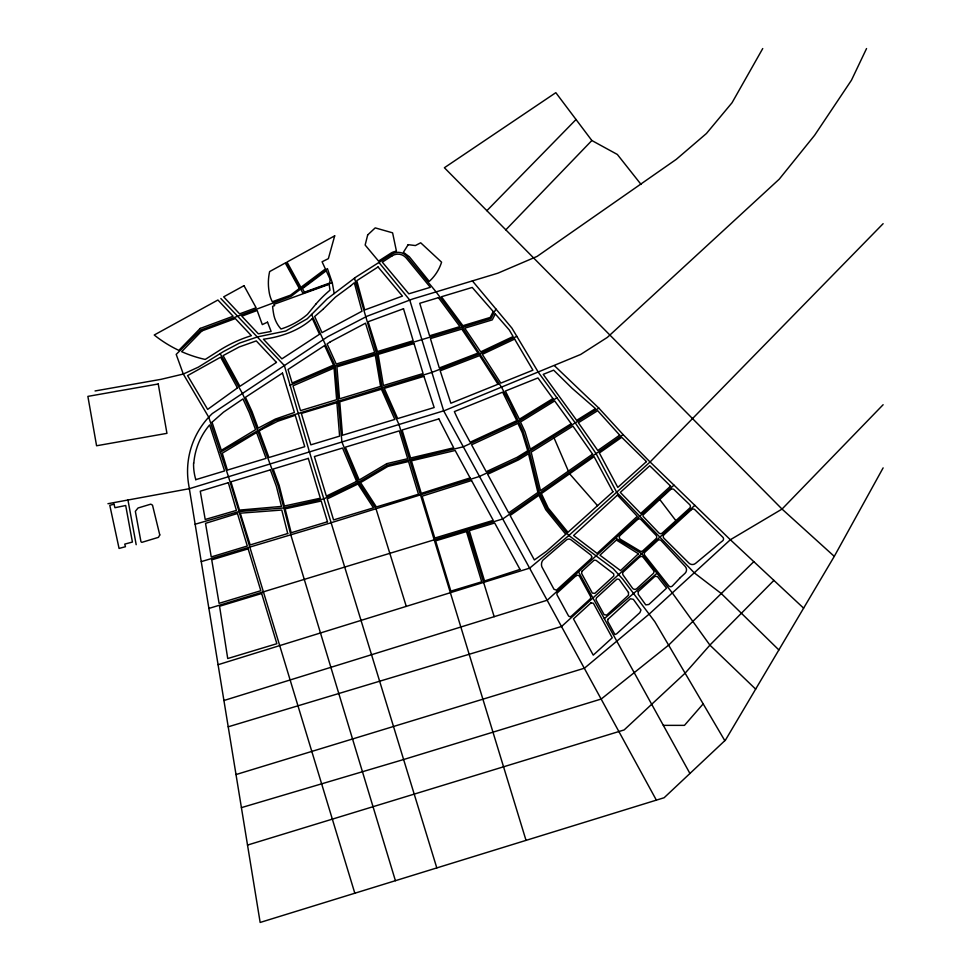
<?xml version="1.0" encoding="UTF-8"?>
<svg xmlns="http://www.w3.org/2000/svg" width="971" height="971" viewBox="0 0 971 971"><rect width="100%" height="100%" fill="white"/><g stroke="black" fill="none" stroke-linecap="round" stroke-linejoin="round"><path stroke-width="1.46" d="M193.824 463.033C194.928 449.1 200.536 435.566 209.615 424.934L224.58 470.947L195.656 479.698M866.545 48.55L851.47 80.192L814.608 135.297L779.215 179.198L607.361 337.374L580.67 354.464L444.912 410.454L189.345 488.692L107.951 503.706M495.914 308.996L490.95 318.609L335.201 365.97L290.086 385.232M762.733 48.55L732.037 102.744L706.427 133.5L676.289 159.341L537.109 256.405L497.82 273.203L412.711 298.971L367.002 316.243L327.797 336.646L212.321 413.537A79.683 79.683 0 0 0 188.592 484.116L260.155 922.45L664.128 797.737L725.495 740.036L834.283 556.371L883.125 467.876M703.174 703.866L684.458 725.361L663.339 725.361M323.137 309.191L314.665 316.51L321.984 332.64L362.013 311.205L354.318 282.755L350.58 285.911M323.343 308.96L335.408 297.138L350.555 285.923M505.818 229.836L591.849 140.516L617.362 154.474L641.054 184.429M883.125 404.725L782.031 509.071L730.35 539.742L649.126 614.145L584.433 668.206L236.014 774.555M486.872 210.683L576.034 119.506M883.125 223.682L650.085 461.978L568.86 535.507L529.693 568.12L218.087 664.71M773.887 580.391L710.517 644.453L685.113 673.17L624.135 729.937L247.52 845.073M753.824 561.651L668.618 645.145L601.231 699.023L403.62 759.528L241.415 807.629M673.983 485.136L547.243 600.212L223.925 700.504M694.848 505.345L561.602 626.465L228.221 726.806M604.338 618.648L656.991 573.254M803.612 608.149L730.35 539.742L649.672 461.577L623.127 434.62L502.796 518.939L208.886 608.429M95.049 390.961L161.04 379.333L183.301 374.041L198.424 367.111L223.706 351.429L239.4 343.139L257.449 336.925L285.68 331.038L307.249 318.791L327.142 298.886L355.92 277.087L391.92 254.22A11.361 11.361 0 0 1 406.788 256.259L436.088 291.895L462.087 326.911L501.461 387.138L509.884 402.783L523.017 431.27L529.256 451.248L539.524 493.122L547.11 509.022L568.763 535.434L613.247 568.703L622.666 579.044L654.842 621.719L724.815 740.667M623.127 434.62L598.876 408.136L516.402 459.465L479.201 476.543L331.123 522.738L201.252 561.626M556.929 397.782L518.72 421.28L463.325 446.781L387.344 465.243L358.53 482.259L323.816 498.876L283.047 508.039L238.902 511.547L195.147 524.231M220.344 452.207L275.497 420.455L431.901 372.391L480.05 353.796L516.839 336.342M354.816 893.223L228.476 476.712L208.729 417.19L183.301 374.041L176.2 354.391L200.912 329.97L291.215 296.264L327.409 268.603L332.264 282.695L302.988 293.254L286.057 262.631M615.687 538.08L641.685 553.591L672.308 592.905L709.91 645.132L755.656 689.119M834.283 556.371L782.031 509.071L444.39 167.74L555.825 92.67L591.849 140.516M554.429 365.691L598.876 408.136M778.863 649.939L721.271 593.548L694.241 572.817L616.658 492.224L596.243 453.906L575.378 423.053L538.48 372.512L511.887 328.077L472.392 280.898M220.854 298.546L284.369 365.557L309.446 451.928L436.804 867.916M569.625 473.812L597.541 505.66M379.139 262.692L409.762 300.088L443.662 410.83L656.36 800.128M659.77 499.495L675.877 520.662M220.162 353.626L242.434 393.486L250.87 412.25L278.24 486.107L290.79 534.815L395.415 880.697M578.485 571.858L689.932 773.474M311.582 314.458L335.201 365.97L341.901 441.987L358.53 482.259L376.068 508.974L406.266 606.377M554.053 437.897L568.375 471.105M494.166 616.67L467.415 529.778M526.027 840.364L398.972 424.509L382.113 387.32L376.53 353.298L354.488 278.167M127.954 500.016L136.183 544.695M332.264 282.695L334.182 293.558M195.802 479.662A53.102 53.102 0 0 1 193.581 463.021M628.504 592.504L628.492 595.199L606.741 615.092L604.083 614.655L595.951 599.75L596.461 597.845L617.01 579.044L619.097 579.347L628.504 592.504M638.214 591.618L638.202 594.313L645.751 604.884L648.834 604.484L666.555 588.171L657.403 576.556L654.903 576.349L638.214 591.618M581.945 571.324L581.593 573.4L592.334 593.099L594.835 593.366L613.854 575.961L613.684 573.812L596.097 560.376L594.131 560.182L581.945 571.324M608.052 619.207L607.7 621.294L614.91 634.512L616.573 633.869L639.913 612.616L640.969 609.982L633.371 599.338L630.385 598.767L608.052 619.207M591.8 557.002L591.011 558.713L556.492 590.15L553.992 589.288L541.891 566.906A7.343 7.343 0 0 1 542.838 560.194L566.348 540.01A3.666 3.666 0 0 1 571.033 539.827L591.133 555.23L591.8 557.002M330.322 279.697L329.485 283.107L304.409 292.198L302.454 288.63L326.232 270.8L330.322 279.697M367.693 234.921L365.145 245.056L378.556 261.09L391.483 252.8A13.703 13.703 0 0 1 396.459 251.258L392.6 232.834L375.219 227.882L367.693 234.921M334.692 235.832L328.368 258.65L322.081 261.769L325.394 268.979L300.901 287.343L286.991 262.049L334.692 235.832M493.219 311.533L490.209 317.432L462.9 325.698L441.429 296.75L472.234 287.44L493.219 311.533M495.295 313.924L492.248 319.884L464.757 328.198L480.706 351.866L513.125 336.524L509.265 329.958L495.295 313.924M159.778 534.948L158.455 537.339L141.79 542.376L140.953 541.684L135.345 511.341L138.028 508.003L150.784 504.155L152.508 505.163L159.778 534.948M408.172 244.668L403.39 252.314L409.325 256.732L429.255 281.384A43.112 43.112 0 0 0 441.574 262.182L420.698 242.799L415.394 245.554L408.172 244.668M680.368 577.575L672.296 586.083A2.452 2.452 0 0 1 668.728 585.792L644.793 555.388A2.452 2.452 0 0 1 645.06 552.062L657.707 540.495A2.452 2.452 0 0 1 661.13 540.604L685.162 566.409A4.891 4.891 0 0 1 684.931 573.412L680.368 577.575M315.878 304.093L307.406 314.41A76.357 76.357 0 0 1 280.995 329.011A30.247 30.247 0 0 1 274.028 315.891A77.51 77.51 0 0 1 272.608 306.338L274.659 305.586L273.834 304.372L329.12 284.321L329.982 290.183A126.776 126.776 0 0 0 315.878 304.093M212.042 422.239L221.339 450.326L255.567 429.692L249.292 412.639L242.968 398.923L223.524 412.141L212.042 422.239M200.196 328.429L178.822 350.373A125.089 125.089 0 0 1 154.231 335.007L217.905 300.015L233.137 316.243L200.196 328.429M201.847 330.953L181.65 351.672A125.089 125.089 0 0 0 205.209 359.44L220.15 349.961A131.753 131.753 0 0 1 251.38 335.687L235.322 318.573L201.847 330.953M638.408 553.761L620.53 570.596L599.932 555.181L616.391 540.034L638.408 553.761M670.536 489.493L643.445 514.666A1.505 1.505 0 0 0 643.591 516.912L658.836 532.909A2.452 2.452 0 0 0 662.258 533.018L689.616 508.185A2.452 2.452 0 0 0 689.726 504.689L673.692 489.275A3.459 3.459 0 0 0 670.536 489.493M617.422 495.113L573.594 535.507L597.092 553.397L637.292 516.305L617.422 495.113M670.585 486.131L640.714 513.453L620.299 492.382L649.769 465.752L670.585 486.131M575.864 575.888L557.524 592.662A1.954 1.954 0 0 0 557.123 595.041L568.351 615.626A1.954 1.954 0 0 0 571.397 616.136L589.907 599.192A2.452 2.452 0 0 0 590.404 596.218L579.663 576.519A2.452 2.452 0 0 0 575.864 575.888M637.559 519.461L620.105 535.422A2.452 2.452 0 0 0 620.493 539.33L639.998 551.006A2.452 2.452 0 0 0 642.911 550.715L655.935 538.808A2.452 2.452 0 0 0 656.044 535.3L640.969 519.57A2.452 2.452 0 0 0 637.559 519.461M639.634 557.026L623.455 571.834A2.452 2.452 0 0 0 623.115 575.063L632.437 588.123A2.937 2.937 0 0 0 636.806 588.584L653.155 573.63A2.452 2.452 0 0 0 653.422 570.317L643.203 557.33A2.452 2.452 0 0 0 639.634 557.026M691.461 509.617L664.03 534.718A2.452 2.452 0 0 0 663.909 538.213L688.876 563.034A4.891 4.891 0 0 0 695.709 563.265L714.389 547.729A125.065 125.065 0 0 1 722.582 540.883A2.452 2.452 0 0 0 722.812 537.194L694.835 509.678A2.452 2.452 0 0 0 691.461 509.617M590.89 602.942L573.473 618.879L593.245 655.134L612.24 637.813L593.378 603.209L590.89 602.942M565.777 534.268L546.527 551.273L534.366 559.951L510.115 515.492L538.954 495.283L545.738 509.678L565.777 534.268M612.932 491.799L567.962 532.302L548.239 508.1L541.393 493.584L594.094 456.673L612.932 491.799M646.455 461.613L617.799 487.406L599.35 452.996L621.743 437.314L646.455 461.613M312.359 318.537C298.995 330.832 280.583 337.034 263.42 339.207L281.869 358.869L319.495 334.267L312.359 318.537M299.323 288.521L290.45 295.184L272.305 301.75A31.193 31.193 0 0 1 269.016 291.069A51.766 51.766 0 0 1 269.635 271.577L285.268 262.983L299.323 288.521M237.446 387.915L207.648 409.41L187.585 375.619L220.623 357.194L237.446 387.915M537.898 492.443L508.695 512.894L487.636 474.285L518.575 459.866L528.527 453.724L537.898 492.443M592.577 454.149L540.483 490.634L531.173 452.158L572.939 426.111L592.577 454.149M619.704 435.154L597.784 450.508L578.352 422.737L597.675 410.697L619.704 435.154M276.456 362.414L239.91 386.3L223.112 355.617L239.109 347.011L256.283 340.906L276.456 362.414M282.476 373.095L245.457 397.297L252.011 411.522L258.128 428.15L275.279 419.108L294.407 412.481L282.476 373.095M324.617 345.542L288.035 369.466L292.137 383.023L333.502 365.108L324.617 345.542M330.274 341.841L327.106 343.916L336.233 364.028L374.648 352.4L365.509 323.197L330.274 341.841M392.102 255.846L382.331 262.158L408.815 293.812L430.323 287.319L406.266 258.043A10.766 10.766 0 0 0 392.102 255.846M378.047 266.964L356.794 280.68L364.72 309.955L402.431 296.094L378.047 266.964M571.227 423.72L530.324 449.172L525.032 431.767L520.505 421.997L554.672 400.938L571.227 423.72M595.478 408.609L576.64 420.346L543.214 374.357L553.652 370.157L572.15 388.339L595.478 408.609M552.936 398.559L519.388 419.229L505.369 391.046L537.946 377.937L552.936 398.559M527.739 450.762L517.155 457.292L486.228 471.688L471.566 444.791L517.907 423.368L522.277 432.823L527.739 450.762M256.599 432.496L222.274 453.202L227.384 470.098L266.115 458.373L256.599 432.496M261.952 429.267L259.16 430.954L268.931 457.523L304.748 446.684L295.257 415.297L277.597 421.317L261.952 429.267M386.786 463.653L359.197 480.002L345.385 447.17L399.287 430.869L407.711 458.7L386.786 463.653M387.89 466.408L360.569 482.611L376.396 506.959L418.465 494.239L408.56 461.516L387.89 466.408M243.988 285.68L223.67 296.847L239.619 313.851L256.113 307.746L243.988 285.68M356.612 481.41L326.353 496.108L314.386 456.552L342.557 448.032L356.612 481.41M357.971 484.007L327.215 498.948L333.563 519.922L373.471 507.845L357.971 484.007M514.618 339.073L482.308 354.354L500.781 383.132L532.933 370.182L514.618 339.073M267.523 322.154L262.304 324.593L257.157 310.489L241.803 316.17L258.347 333.818L271.127 331.427L267.523 322.154M516.803 420.649L470.158 442.206L461.492 426.305A236.548 236.548 0 0 1 454.367 411.595L502.638 392.15L516.803 420.649M334.073 368.058L292.987 385.851L300.5 410.636L336.646 399.7L334.073 368.058M498.002 384.249L450.872 403.232L440.179 370.788L479.625 355.604L498.002 384.249M477.999 353.08L439.317 367.973L430.432 338.588L461.771 329.108L477.999 353.08M471.53 480.524L422.118 496.193L434.79 538.055L493.256 520.359L471.53 480.524M470.11 477.914L421.268 493.377L411.425 460.837L455.156 450.483L470.11 477.914M403.499 308.742L368.13 321.741L377.464 351.551L413.185 340.736L403.499 308.742M520.007 569.419L484.541 580.961L469.284 530.688L494.688 522.993L520.007 569.419M237.458 513.489L205.524 523.345L211.241 556.941L247.302 546.03L237.458 513.489M287.719 533.528L250.19 544.937L240.274 513.186L281.772 510.042L287.719 533.528M438.443 297.648L419.751 303.292L429.583 335.784L459.914 326.596L438.443 297.648M375.316 355.265L336.925 366.88L339.522 398.826L380.583 386.409L375.316 355.265M414.034 343.552L378.156 354.403L383.411 385.548L423.101 373.532L414.034 343.552M336.888 402.698L301.35 413.452L310.841 444.839L339.607 436.137L336.888 402.698M381.433 389.213L339.765 401.824L342.484 435.263L394.833 419.423L381.433 389.213M423.951 376.347L384.261 388.364L397.673 418.574L434.171 407.529L423.951 376.347M228.331 482.696L200.257 491.192L205.209 519.473L236.426 510.406L228.331 482.696M270.351 469.879L230.928 481.81L239.497 510.091L281.481 506.425L276.383 486.313L270.351 469.879M308.293 458.397L273.167 469.029L279.199 485.439L284.394 506L320.345 498.208L308.293 458.397M438.868 418.889L402.103 430.007L410.575 458.021L453.7 447.813L438.868 418.889M327.482 521.767L291.179 532.751L285.122 508.84L321.195 501.024L327.482 521.767M248.151 548.846L211.739 559.866L219.082 603.331L260.823 590.708L248.151 548.846M261.672 593.512L219.555 606.256L227.724 658.544L276.856 643.7L261.672 593.512M466.468 531.538L435.639 540.871L450.847 591.133L481.725 581.811L466.468 531.538M113.995 504.18L109.796 505.308L119.069 548.433L125.453 546.709L124.749 544.112L132.42 542.049L125.696 505.503L114.942 507.712L113.995 504.18M158.249 383.982L87.876 396.386L96.578 445.762L166.951 433.345L158.249 383.982"/></g></svg>
